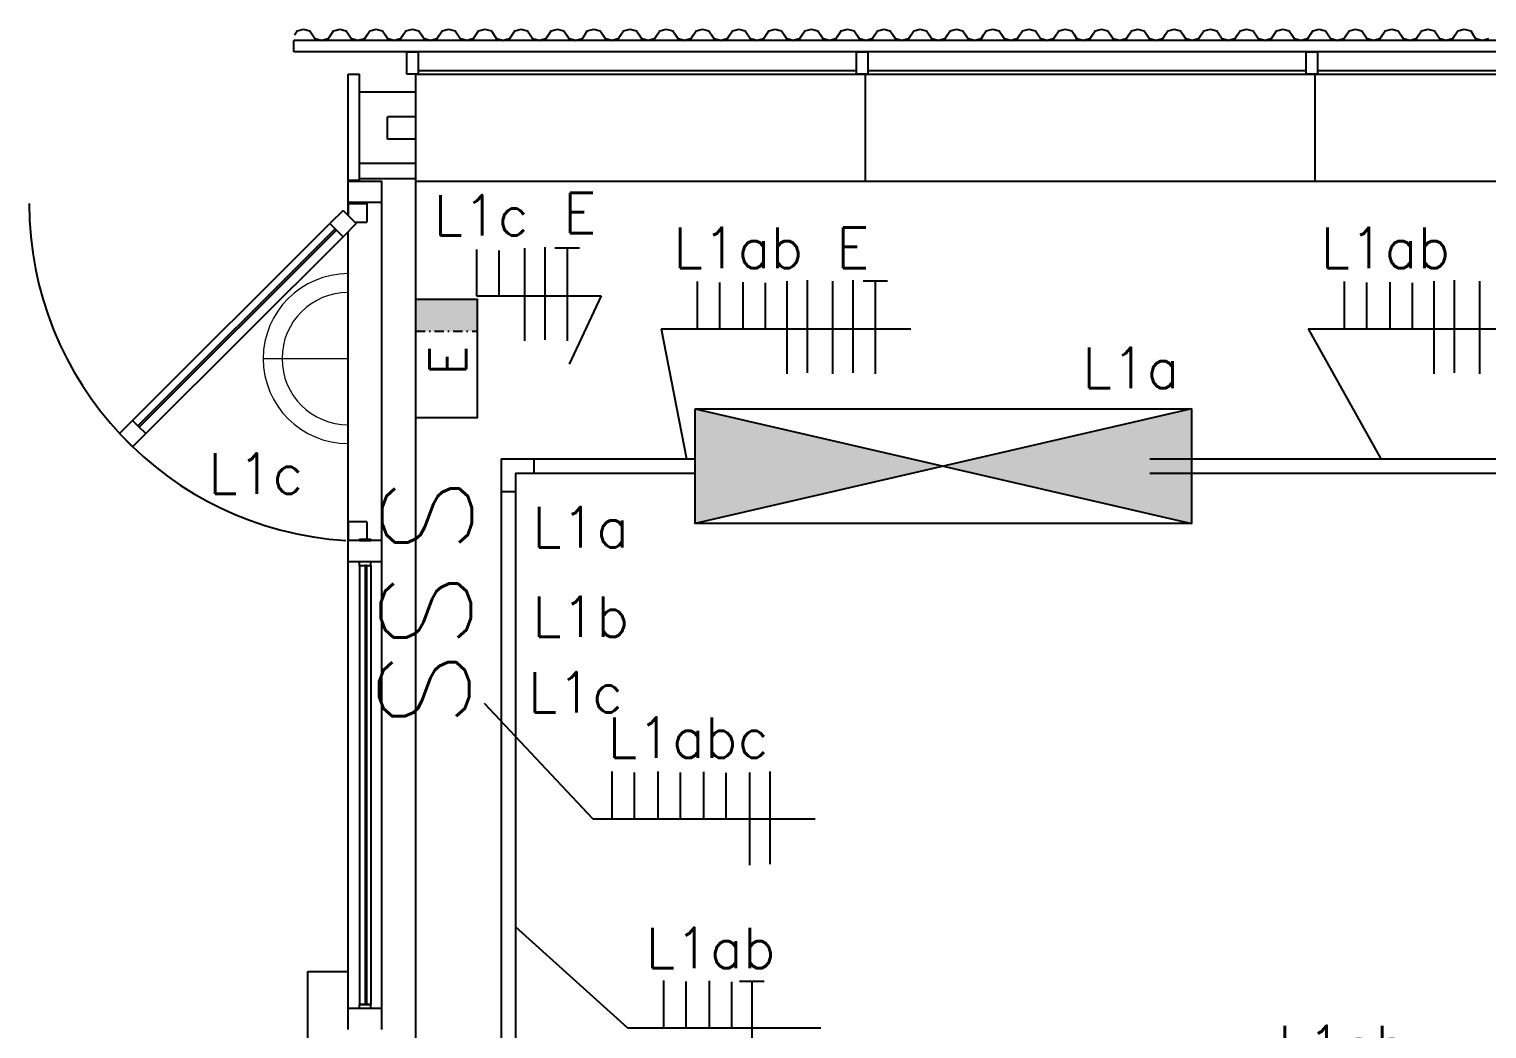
# Model space of a CAD drawing. Header units: millimetres. Extents: x 27525 to 1347740, y 16401 to 59429.
# Drawn here: x 640817 to 644708, y 23775 to 26444 of the extents above; entities that cross this region are included whole.
import ezdxf

# ---------------------------------------------------------------- set-up
doc = ezdxf.new("R2010")
doc.units = ezdxf.units.MM
doc.linetypes.add('DASHDOT', pattern=[1, 0.5, -0.25, 0, -0.25])
doc.layers.add('ArqElet', color=11, linetype='Continuous', lineweight=5)
for name, color, linetype in [('ARQUITETURA', 8, 'Continuous'), ('ELETRICA', 3, 'Continuous'), ('PERFILADO', 2, 'Continuous')]:
    doc.layers.add(name, color=color, linetype=linetype)
doc.styles.add('ROMANS', font='romans.shx')
doc.styles.get("Standard").update_dxf_attribs({"font": 'romans.shx'})

# ---------------------------------------------------------------- blocks, each defined once
blk = doc.blocks.new('te')
at = {"layer": 'ARQUITETURA', "color": 4, "lineweight": -2}
for p, q in [((645596.8, 24561.6), (645531.3, 24561.6)), ((645564.1, 24561.6), (645564.1, 24314.2))]:
    blk.add_line(p, q, dxfattribs=at)

msp = doc.modelspace()

# ---------------------------------------------------------------- hatches: boundary and pattern name
at = {"layer": 'ELETRICA'}
h = msp.add_hatch(color=256, dxfattribs=at)
h.dxf.hatch_style = 1
h.paths.add_polyline_path([(641849.056, 25722.923), (641849.056, 25637.728), (642012.816, 25637.728), (642012.816, 25722.923)])
h = msp.add_hatch(color=256, dxfattribs=at)
h.dxf.hatch_style = 1
h.paths.add_polyline_path([(642594.981, 25430.565), (642594.981, 25124.565), (643256.981, 25277.565)])
h.paths.add_polyline_path([(643918.981, 25124.565), (643918.981, 25430.565), (643256.981, 25277.565)])

# ---------------------------------------------------------------- linework, layer by layer
at = {"color": 0}
for p, q in [((641525.549, 26429.202), (641532.637, 26439.875)), ((641525.549, 26429.202), (641532.637, 26439.875)), ((641525.549, 26429.202), (641532.637, 26439.875)), ((641532.637, 26439.875), (641549.749, 26444.295)), ((641532.637, 26439.875), (641549.749, 26444.295)), ((641532.637, 26439.875), (641549.749, 26444.295)), ((641549.749, 26444.295), (641566.861, 26439.875)), ((641549.749, 26444.295), (641566.861, 26439.875)), ((641549.749, 26444.295), (641566.861, 26439.875)), ((641566.861, 26439.875), (641581.037, 26418.53)), ((641566.861, 26439.875), (641581.037, 26418.53)), ((641566.861, 26439.875), (641581.037, 26418.53)), ((641581.037, 26418.53), (641598.149, 26414.109)), ((641598.149, 26414.109), (641581.037, 26418.53)), ((641581.037, 26418.53), (641598.149, 26414.109)), ((641598.149, 26414.109), (641615.261, 26418.53)), ((641615.261, 26418.53), (641598.149, 26414.109)), ((641598.149, 26414.109), (641615.261, 26418.53)), ((641629.437, 26439.875), (641615.261, 26418.53)), ((641615.261, 26418.53), (641629.437, 26439.875)), ((641615.261, 26418.53), (641629.437, 26439.875)), ((641629.437, 26439.875), (641646.549, 26444.295)), ((641629.437, 26439.875), (641646.549, 26444.295)), ((641629.437, 26439.875), (641646.549, 26444.295)), ((641646.549, 26444.295), (641663.661, 26439.875)), ((641646.549, 26444.295), (641663.661, 26439.875)), ((641646.549, 26444.295), (641663.661, 26439.875)), ((641663.661, 26439.875), (641677.837, 26418.53)), ((641663.661, 26439.875), (641677.837, 26418.53)), ((641663.661, 26439.875), (641677.837, 26418.53)), ((641677.837, 26418.53), (641694.949, 26414.109)), ((641694.949, 26414.109), (641677.837, 26418.53)), ((641677.837, 26418.53), (641694.949, 26414.109)), ((641694.949, 26414.109), (641712.061, 26418.53)), ((641712.061, 26418.53), (641694.949, 26414.109)), ((641694.949, 26414.109), (641712.061, 26418.53)), ((641712.061, 26418.53), (641719.149, 26429.202)), ((641719.149, 26429.202), (641712.061, 26418.53)), ((641712.061, 26418.53), (641719.149, 26429.202)), ((641719.149, 26429.202), (641726.237, 26439.875)), ((641719.149, 26429.202), (641726.237, 26439.875)), ((641719.149, 26429.202), (641726.237, 26439.875)), ((641726.237, 26439.875), (641743.349, 26444.295)), ((641726.237, 26439.875), (641743.349, 26444.295)), ((641726.237, 26439.875), (641743.349, 26444.295)), ((641743.349, 26444.295), (641760.461, 26439.875)), ((641743.349, 26444.295), (641760.461, 26439.875)), ((641743.349, 26444.295), (641760.461, 26439.875)), ((641760.461, 26439.875), (641767.548, 26429.202)), ((641760.461, 26439.875), (641767.548, 26429.202)), ((641760.461, 26439.875), (641767.548, 26429.202)), ((641774.637, 26418.53), (641767.548, 26429.202)), ((641767.548, 26429.202), (641774.637, 26418.53)), ((641767.548, 26429.202), (641774.637, 26418.53)), ((641774.637, 26418.53), (641791.748, 26414.109)), ((641791.748, 26414.109), (641774.637, 26418.53)), ((641774.637, 26418.53), (641791.748, 26414.109)), ((641791.748, 26414.109), (641808.86, 26418.53)), ((641808.86, 26418.53), (641791.748, 26414.109)), ((641791.748, 26414.109), (641808.86, 26418.53)), ((641808.86, 26418.53), (641815.949, 26429.202)), ((641815.949, 26429.202), (641808.86, 26418.53)), ((641808.86, 26418.53), (641815.949, 26429.202)), ((641815.949, 26429.202), (641823.037, 26439.875)), ((641815.949, 26429.202), (641823.037, 26439.875)), ((641815.949, 26429.202), (641823.037, 26439.875)), ((641823.037, 26439.875), (641840.149, 26444.295)), ((641823.037, 26439.875), (641840.149, 26444.295)), ((641823.037, 26439.875), (641840.149, 26444.295)), ((641840.149, 26444.295), (641857.26, 26439.875)), ((641840.149, 26444.295), (641857.26, 26439.875)), ((641840.149, 26444.295), (641857.26, 26439.875)), ((641857.26, 26439.875), (641864.349, 26429.202)), ((641857.26, 26439.875), (641864.349, 26429.202)), ((641857.26, 26439.875), (641864.349, 26429.202)), ((641871.436, 26418.53), (641864.349, 26429.202)), ((641864.349, 26429.202), (641871.436, 26418.53)), ((641864.349, 26429.202), (641871.436, 26418.53)), ((641871.436, 26418.53), (641888.548, 26414.109)), ((641888.548, 26414.109), (641871.436, 26418.53)), ((641871.436, 26418.53), (641888.548, 26414.109)), ((641888.548, 26414.109), (641905.66, 26418.53)), ((641905.66, 26418.53), (641888.548, 26414.109)), ((641888.548, 26414.109), (641905.66, 26418.53)), ((641905.66, 26418.53), (641912.748, 26429.202)), ((641912.748, 26429.202), (641905.66, 26418.53)), ((641905.66, 26418.53), (641912.748, 26429.202)), ((641912.748, 26429.202), (641919.836, 26439.875)), ((641912.748, 26429.202), (641919.836, 26439.875)), ((641912.748, 26429.202), (641919.836, 26439.875)), ((641919.836, 26439.875), (641936.948, 26444.295)), ((641919.836, 26439.875), (641936.948, 26444.295)), ((641919.836, 26439.875), (641936.948, 26444.295)), ((641936.948, 26444.295), (641954.06, 26439.875)), ((641936.948, 26444.295), (641954.06, 26439.875)), ((641936.948, 26444.295), (641954.06, 26439.875)), ((641954.06, 26439.875), (641968.236, 26418.53)), ((641954.06, 26439.875), (641968.236, 26418.53)), ((641954.06, 26439.875), (641968.236, 26418.53)), ((641968.236, 26418.53), (641985.348, 26414.109)), ((641985.348, 26414.109), (641968.236, 26418.53)), ((641968.236, 26418.53), (641985.348, 26414.109)), ((641985.348, 26414.109), (642002.46, 26418.53)), ((642002.46, 26418.53), (641985.348, 26414.109)), ((641985.348, 26414.109), (642002.46, 26418.53)), ((642016.636, 26439.875), (642002.46, 26418.53)), ((642002.46, 26418.53), (642016.636, 26439.875)), ((642002.46, 26418.53), (642016.636, 26439.875)), ((642016.636, 26439.875), (642033.748, 26444.295)), ((642016.636, 26439.875), (642033.748, 26444.295)), ((642016.636, 26439.875), (642033.748, 26444.295)), ((642033.748, 26444.295), (642050.86, 26439.875)), ((642033.748, 26444.295), (642050.86, 26439.875)), ((642033.748, 26444.295), (642050.86, 26439.875)), ((642050.86, 26439.875), (642065.036, 26418.53)), ((642050.86, 26439.875), (642065.036, 26418.53)), ((642050.86, 26439.875), (642065.036, 26418.53)), ((642065.036, 26418.53), (642082.148, 26414.109)), ((642082.148, 26414.109), (642065.036, 26418.53)), ((642065.036, 26418.53), (642082.148, 26414.109)), ((642082.148, 26414.109), (642099.26, 26418.53)), ((642099.26, 26418.53), (642082.148, 26414.109)), ((642082.148, 26414.109), (642099.26, 26418.53)), ((642113.436, 26439.875), (642099.26, 26418.53)), ((642099.26, 26418.53), (642113.436, 26439.875)), ((642099.26, 26418.53), (642113.436, 26439.875)), ((642113.436, 26439.875), (642130.548, 26444.295)), ((642113.436, 26439.875), (642130.548, 26444.295)), ((642113.436, 26439.875), (642130.548, 26444.295)), ((642130.548, 26444.295), (642147.66, 26439.875)), ((642130.548, 26444.295), (642147.66, 26439.875)), ((642130.548, 26444.295), (642147.66, 26439.875)), ((642147.66, 26439.875), (642161.836, 26418.53)), ((642147.66, 26439.875), (642161.836, 26418.53)), ((642147.66, 26439.875), (642161.836, 26418.53)), ((642161.836, 26418.53), (642178.948, 26414.109)), ((642178.948, 26414.109), (642161.836, 26418.53)), ((642161.836, 26418.53), (642178.948, 26414.109)), ((642178.948, 26414.109), (642196.06, 26418.53)), ((642196.06, 26418.53), (642178.948, 26414.109)), ((642178.948, 26414.109), (642196.06, 26418.53)), ((642210.236, 26439.875), (642196.06, 26418.53)), ((642196.06, 26418.53), (642210.236, 26439.875)), ((642196.06, 26418.53), (642210.236, 26439.875)), ((642210.236, 26439.875), (642227.348, 26444.295)), ((642210.236, 26439.875), (642227.348, 26444.295)), ((642210.236, 26439.875), (642227.348, 26444.295)), ((642227.348, 26444.295), (642244.46, 26439.875)), ((642227.348, 26444.295), (642244.46, 26439.875)), ((642227.348, 26444.295), (642244.46, 26439.875)), ((642244.46, 26439.875), (642251.548, 26429.202)), ((642244.46, 26439.875), (642251.548, 26429.202)), ((642244.46, 26439.875), (642251.548, 26429.202)), ((642258.636, 26418.53), (642251.548, 26429.202)), ((642251.548, 26429.202), (642258.636, 26418.53)), ((642251.548, 26429.202), (642258.636, 26418.53)), ((642258.636, 26418.53), (642275.748, 26414.109)), ((642275.748, 26414.109), (642258.636, 26418.53)), ((642258.636, 26418.53), (642275.748, 26414.109)), ((642275.748, 26414.109), (642292.86, 26418.53)), ((642292.86, 26418.53), (642275.748, 26414.109)), ((642275.748, 26414.109), (642292.86, 26418.53)), ((642292.86, 26418.53), (642299.948, 26429.202)), ((642299.948, 26429.202), (642292.86, 26418.53)), ((642292.86, 26418.53), (642299.948, 26429.202)), ((642299.948, 26429.202), (642307.036, 26439.875)), ((642299.948, 26429.202), (642307.036, 26439.875)), ((642299.948, 26429.202), (642307.036, 26439.875)), ((642307.036, 26439.875), (642324.148, 26444.295)), ((642307.036, 26439.875), (642324.148, 26444.295)), ((642307.036, 26439.875), (642324.148, 26444.295)), ((642324.148, 26444.295), (642341.26, 26439.875)), ((642324.148, 26444.295), (642341.26, 26439.875)), ((642324.148, 26444.295), (642341.26, 26439.875)), ((642341.26, 26439.875), (642348.348, 26429.202)), ((642341.26, 26439.875), (642348.348, 26429.202)), ((642341.26, 26439.875), (642348.348, 26429.202)), ((642355.435, 26418.53), (642348.348, 26429.202)), ((642348.348, 26429.202), (642355.435, 26418.53)), ((642348.348, 26429.202), (642355.435, 26418.53)), ((642355.435, 26418.53), (642372.548, 26414.109)), ((642372.548, 26414.109), (642355.435, 26418.53)), ((642355.435, 26418.53), (642372.548, 26414.109)), ((642372.548, 26414.109), (642389.66, 26418.53)), ((642389.66, 26418.53), (642372.548, 26414.109)), ((642372.548, 26414.109), (642389.66, 26418.53)), ((642389.66, 26418.53), (642396.748, 26429.202)), ((642396.748, 26429.202), (642389.66, 26418.53)), ((642389.66, 26418.53), (642396.748, 26429.202)), ((642396.748, 26429.202), (642403.835, 26439.875)), ((642396.748, 26429.202), (642403.835, 26439.875)), ((642396.748, 26429.202), (642403.835, 26439.875)), ((642403.835, 26439.875), (642420.948, 26444.295)), ((642403.835, 26439.875), (642420.948, 26444.295)), ((642403.835, 26439.875), (642420.948, 26444.295)), ((642420.948, 26444.295), (642438.06, 26439.875)), ((642420.948, 26444.295), (642438.06, 26439.875)), ((642420.948, 26444.295), (642438.06, 26439.875)), ((642438.06, 26439.875), (642445.148, 26429.202)), ((642438.06, 26439.875), (642445.148, 26429.202)), ((642438.06, 26439.875), (642445.148, 26429.202)), ((642452.235, 26418.53), (642445.148, 26429.202)), ((642445.148, 26429.202), (642452.235, 26418.53)), ((642445.148, 26429.202), (642452.235, 26418.53)), ((642452.235, 26418.53), (642469.348, 26414.109)), ((642469.348, 26414.109), (642452.235, 26418.53)), ((642452.235, 26418.53), (642469.348, 26414.109)), ((642469.348, 26414.109), (642486.46, 26418.53)), ((642486.46, 26418.53), (642469.348, 26414.109)), ((642469.348, 26414.109), (642486.46, 26418.53)), ((642486.46, 26418.53), (642493.548, 26429.202)), ((642493.548, 26429.202), (642486.46, 26418.53)), ((642486.46, 26418.53), (642493.548, 26429.202)), ((642493.548, 26429.202), (642500.635, 26439.875)), ((642493.548, 26429.202), (642500.635, 26439.875)), ((642493.548, 26429.202), (642500.635, 26439.875)), ((642500.635, 26439.875), (642517.747, 26444.295)), ((642500.635, 26439.875), (642517.747, 26444.295)), ((642500.635, 26439.875), (642517.747, 26444.295)), ((642517.747, 26444.295), (642534.86, 26439.875)), ((642517.747, 26444.295), (642534.86, 26439.875)), ((642517.747, 26444.295), (642534.86, 26439.875)), ((642534.86, 26439.875), (642541.947, 26429.202)), ((642534.86, 26439.875), (642541.947, 26429.202)), ((642534.86, 26439.875), (642541.947, 26429.202)), ((642549.035, 26418.53), (642541.947, 26429.202)), ((642541.947, 26429.202), (642549.035, 26418.53)), ((642541.947, 26429.202), (642549.035, 26418.53)), ((642549.035, 26418.53), (642566.147, 26414.109)), ((642566.147, 26414.109), (642549.035, 26418.53)), ((642549.035, 26418.53), (642566.147, 26414.109)), ((642566.147, 26414.109), (642583.259, 26418.53)), ((642583.259, 26418.53), (642566.147, 26414.109)), ((642566.147, 26414.109), (642583.259, 26418.53)), ((642583.259, 26418.53), (642590.347, 26429.202)), ((642590.347, 26429.202), (642583.259, 26418.53)), ((642583.259, 26418.53), (642590.347, 26429.202)), ((642590.347, 26429.202), (642597.435, 26439.875)), ((642590.347, 26429.202), (642597.435, 26439.875)), ((642590.347, 26429.202), (642597.435, 26439.875)), ((642597.435, 26439.875), (642614.547, 26444.295)), ((642597.435, 26439.875), (642614.547, 26444.295)), ((642597.435, 26439.875), (642614.547, 26444.295)), ((642614.547, 26444.295), (642631.659, 26439.875)), ((642614.547, 26444.295), (642631.659, 26439.875)), ((642614.547, 26444.295), (642631.659, 26439.875)), ((642631.659, 26439.875), (642638.747, 26429.202)), ((642631.659, 26439.875), (642638.747, 26429.202)), ((642631.659, 26439.875), (642638.747, 26429.202)), ((642645.835, 26418.53), (642638.747, 26429.202)), ((642638.747, 26429.202), (642645.835, 26418.53)), ((642638.747, 26429.202), (642645.835, 26418.53)), ((642645.835, 26418.53), (642662.947, 26414.109)), ((642662.947, 26414.109), (642645.835, 26418.53)), ((642645.835, 26418.53), (642662.947, 26414.109)), ((642662.947, 26414.109), (642680.059, 26418.53)), ((642680.059, 26418.53), (642662.947, 26414.109)), ((642662.947, 26414.109), (642680.059, 26418.53)), ((642680.059, 26418.53), (642687.147, 26429.202)), ((642687.147, 26429.202), (642680.059, 26418.53)), ((642680.059, 26418.53), (642687.147, 26429.202)), ((642687.147, 26429.202), (642694.235, 26439.875)), ((642687.147, 26429.202), (642694.235, 26439.875)), ((642687.147, 26429.202), (642694.235, 26439.875)), ((642694.235, 26439.875), (642711.347, 26444.295)), ((642694.235, 26439.875), (642711.347, 26444.295)), ((642694.235, 26439.875), (642711.347, 26444.295)), ((642711.347, 26444.295), (642728.459, 26439.875)), ((642711.347, 26444.295), (642728.459, 26439.875)), ((642711.347, 26444.295), (642728.459, 26439.875)), ((642728.459, 26439.875), (642742.635, 26418.53)), ((642728.459, 26439.875), (642742.635, 26418.53)), ((642728.459, 26439.875), (642742.635, 26418.53)), ((642742.635, 26418.53), (642759.747, 26414.109)), ((642759.747, 26414.109), (642742.635, 26418.53)), ((642742.635, 26418.53), (642759.747, 26414.109)), ((642759.747, 26414.109), (642776.859, 26418.53)), ((642776.859, 26418.53), (642759.747, 26414.109)), ((642759.747, 26414.109), (642776.859, 26418.53)), ((642791.035, 26439.875), (642776.859, 26418.53)), ((642776.859, 26418.53), (642791.035, 26439.875)), ((642776.859, 26418.53), (642791.035, 26439.875)), ((642791.035, 26439.875), (642808.147, 26444.295)), ((642791.035, 26439.875), (642808.147, 26444.295)), ((642791.035, 26439.875), (642808.147, 26444.295)), ((642808.147, 26444.295), (642825.259, 26439.875)), ((642808.147, 26444.295), (642825.259, 26439.875)), ((642808.147, 26444.295), (642825.259, 26439.875)), ((642825.259, 26439.875), (642832.347, 26429.202)), ((642825.259, 26439.875), (642832.347, 26429.202)), ((642825.259, 26439.875), (642832.347, 26429.202)), ((642839.435, 26418.53), (642832.347, 26429.202)), ((642832.347, 26429.202), (642839.435, 26418.53)), ((642832.347, 26429.202), (642839.435, 26418.53)), ((642839.435, 26418.53), (642856.547, 26414.109)), ((642856.547, 26414.109), (642839.435, 26418.53)), ((642839.435, 26418.53), (642856.547, 26414.109)), ((642856.547, 26414.109), (642873.659, 26418.53)), ((642873.659, 26418.53), (642856.547, 26414.109)), ((642856.547, 26414.109), (642873.659, 26418.53)), ((642873.659, 26418.53), (642880.747, 26429.202)), ((642880.747, 26429.202), (642873.659, 26418.53)), ((642873.659, 26418.53), (642880.747, 26429.202)), ((642880.747, 26429.202), (642887.835, 26439.875)), ((642880.747, 26429.202), (642887.835, 26439.875)), ((642880.747, 26429.202), (642887.835, 26439.875)), ((642887.835, 26439.875), (642904.947, 26444.295)), ((642887.835, 26439.875), (642904.947, 26444.295)), ((642887.835, 26439.875), (642904.947, 26444.295)), ((642904.947, 26444.295), (642922.059, 26439.875)), ((642904.947, 26444.295), (642922.059, 26439.875)), ((642904.947, 26444.295), (642922.059, 26439.875)), ((642922.059, 26439.875), (642929.147, 26429.202)), ((642922.059, 26439.875), (642929.147, 26429.202)), ((642922.059, 26439.875), (642929.147, 26429.202)), ((642936.235, 26418.53), (642929.147, 26429.202)), ((642929.147, 26429.202), (642936.235, 26418.53)), ((642929.147, 26429.202), (642936.235, 26418.53)), ((642936.235, 26418.53), (642953.347, 26414.109)), ((642953.347, 26414.109), (642936.235, 26418.53)), ((642936.235, 26418.53), (642953.347, 26414.109)), ((642953.347, 26414.109), (642970.459, 26418.53)), ((642970.459, 26418.53), (642953.347, 26414.109)), ((642953.347, 26414.109), (642970.459, 26418.53)), ((642984.635, 26439.875), (642970.459, 26418.53)), ((642970.459, 26418.53), (642984.635, 26439.875)), ((642970.459, 26418.53), (642984.635, 26439.875)), ((642984.635, 26439.875), (643001.747, 26444.295)), ((642984.635, 26439.875), (643001.747, 26444.295)), ((642984.635, 26439.875), (643001.747, 26444.295)), ((643001.747, 26444.295), (643018.859, 26439.875)), ((643001.747, 26444.295), (643018.859, 26439.875)), ((643001.747, 26444.295), (643018.859, 26439.875)), ((643018.859, 26439.875), (643025.947, 26429.202)), ((643018.859, 26439.875), (643025.947, 26429.202)), ((643018.859, 26439.875), (643025.947, 26429.202)), ((643033.034, 26418.53), (643025.947, 26429.202)), ((643025.947, 26429.202), (643033.034, 26418.53)), ((643025.947, 26429.202), (643033.034, 26418.53)), ((643033.034, 26418.53), (643050.147, 26414.109)), ((643050.147, 26414.109), (643033.034, 26418.53)), ((643033.034, 26418.53), (643050.147, 26414.109)), ((643050.147, 26414.109), (643067.258, 26418.53)), ((643067.258, 26418.53), (643050.147, 26414.109)), ((643050.147, 26414.109), (643067.258, 26418.53)), ((643067.258, 26418.53), (643074.346, 26429.202)), ((643074.346, 26429.202), (643067.258, 26418.53)), ((643067.258, 26418.53), (643074.346, 26429.202)), ((643074.346, 26429.202), (643081.434, 26439.875)), ((643074.346, 26429.202), (643081.434, 26439.875)), ((643074.346, 26429.202), (643081.434, 26439.875)), ((643081.434, 26439.875), (643098.546, 26444.295)), ((643081.434, 26439.875), (643098.546, 26444.295)), ((643081.434, 26439.875), (643098.546, 26444.295)), ((643098.546, 26444.295), (643115.658, 26439.875)), ((643098.546, 26444.295), (643115.658, 26439.875)), ((643098.546, 26444.295), (643115.658, 26439.875)), ((643115.658, 26439.875), (643122.746, 26429.202)), ((643115.658, 26439.875), (643122.746, 26429.202)), ((643115.658, 26439.875), (643122.746, 26429.202)), ((643129.835, 26418.53), (643122.746, 26429.202)), ((643122.746, 26429.202), (643129.835, 26418.53)), ((643122.746, 26429.202), (643129.835, 26418.53)), ((643129.835, 26418.53), (643146.946, 26414.109)), ((643146.946, 26414.109), (643129.835, 26418.53)), ((643129.835, 26418.53), (643146.946, 26414.109)), ((643146.946, 26414.109), (643164.058, 26418.53)), ((643164.058, 26418.53), (643146.946, 26414.109)), ((643146.946, 26414.109), (643164.058, 26418.53)), ((643164.058, 26418.53), (643171.146, 26429.202)), ((643171.146, 26429.202), (643164.058, 26418.53)), ((643164.058, 26418.53), (643171.146, 26429.202)), ((643171.146, 26429.202), (643178.235, 26439.875)), ((643171.146, 26429.202), (643178.235, 26439.875)), ((643171.146, 26429.202), (643178.235, 26439.875)), ((643178.235, 26439.875), (643195.346, 26444.295)), ((643178.235, 26439.875), (643195.346, 26444.295)), ((643178.235, 26439.875), (643195.346, 26444.295)), ((643195.346, 26444.295), (643212.458, 26439.875)), ((643195.346, 26444.295), (643212.458, 26439.875)), ((643195.346, 26444.295), (643212.458, 26439.875)), ((643212.458, 26439.875), (643219.546, 26429.202)), ((643212.458, 26439.875), (643219.546, 26429.202)), ((643212.458, 26439.875), (643219.546, 26429.202)), ((643226.634, 26418.53), (643219.546, 26429.202)), ((643219.546, 26429.202), (643226.634, 26418.53)), ((643219.546, 26429.202), (643226.634, 26418.53)), ((643226.634, 26418.53), (643243.746, 26414.109)), ((643243.746, 26414.109), (643226.634, 26418.53)), ((643226.634, 26418.53), (643243.746, 26414.109)), ((643243.746, 26414.109), (643260.858, 26418.53)), ((643260.858, 26418.53), (643243.746, 26414.109)), ((643243.746, 26414.109), (643260.858, 26418.53)), ((643260.858, 26418.53), (643267.946, 26429.202)), ((643267.946, 26429.202), (643260.858, 26418.53)), ((643260.858, 26418.53), (643267.946, 26429.202)), ((643267.946, 26429.202), (643275.034, 26439.875)), ((643267.946, 26429.202), (643275.034, 26439.875)), ((643267.946, 26429.202), (643275.034, 26439.875)), ((643275.034, 26439.875), (643292.146, 26444.295)), ((643275.034, 26439.875), (643292.146, 26444.295)), ((643275.034, 26439.875), (643292.146, 26444.295)), ((643292.146, 26444.295), (643309.258, 26439.875)), ((643292.146, 26444.295), (643309.258, 26439.875)), ((643292.146, 26444.295), (643309.258, 26439.875)), ((643309.258, 26439.875), (643316.346, 26429.202)), ((643309.258, 26439.875), (643316.346, 26429.202)), ((643309.258, 26439.875), (643316.346, 26429.202)), ((643323.434, 26418.53), (643316.346, 26429.202)), ((643316.346, 26429.202), (643323.434, 26418.53)), ((643316.346, 26429.202), (643323.434, 26418.53)), ((643323.434, 26418.53), (643340.546, 26414.109)), ((643340.546, 26414.109), (643323.434, 26418.53)), ((643323.434, 26418.53), (643340.546, 26414.109)), ((643340.546, 26414.109), (643357.658, 26418.53)), ((643357.658, 26418.53), (643340.546, 26414.109)), ((643340.546, 26414.109), (643357.658, 26418.53)), ((643357.658, 26418.53), (643364.746, 26429.202)), ((643364.746, 26429.202), (643357.658, 26418.53)), ((643357.658, 26418.53), (643364.746, 26429.202)), ((643364.746, 26429.202), (643371.834, 26439.875)), ((643364.746, 26429.202), (643371.834, 26439.875)), ((643364.746, 26429.202), (643371.834, 26439.875)), ((643371.834, 26439.875), (643388.946, 26444.295)), ((643371.834, 26439.875), (643388.946, 26444.295)), ((643371.834, 26439.875), (643388.946, 26444.295)), ((643388.946, 26444.295), (643406.058, 26439.875)), ((643388.946, 26444.295), (643406.058, 26439.875)), ((643388.946, 26444.295), (643406.058, 26439.875)), ((643406.058, 26439.875), (643413.146, 26429.202)), ((643406.058, 26439.875), (643413.146, 26429.202)), ((643406.058, 26439.875), (643413.146, 26429.202)), ((643420.234, 26418.53), (643413.146, 26429.202)), ((643413.146, 26429.202), (643420.234, 26418.53)), ((643413.146, 26429.202), (643420.234, 26418.53)), ((643420.234, 26418.53), (643437.346, 26414.109)), ((643437.346, 26414.109), (643420.234, 26418.53)), ((643420.234, 26418.53), (643437.346, 26414.109)), ((643437.346, 26414.109), (643454.458, 26418.53)), ((643454.458, 26418.53), (643437.346, 26414.109)), ((643437.346, 26414.109), (643454.458, 26418.53)), ((643454.458, 26418.53), (643461.546, 26429.202)), ((643461.546, 26429.202), (643454.458, 26418.53)), ((643454.458, 26418.53), (643461.546, 26429.202)), ((643461.546, 26429.202), (643468.634, 26439.875)), ((643461.546, 26429.202), (643468.634, 26439.875)), ((643461.546, 26429.202), (643468.634, 26439.875)), ((643468.634, 26439.875), (643485.746, 26444.295)), ((643468.634, 26439.875), (643485.746, 26444.295)), ((643468.634, 26439.875), (643485.746, 26444.295)), ((643485.746, 26444.295), (643502.858, 26439.875)), ((643485.746, 26444.295), (643502.858, 26439.875)), ((643485.746, 26444.295), (643502.858, 26439.875)), ((643502.858, 26439.875), (643517.034, 26418.53)), ((643502.858, 26439.875), (643517.034, 26418.53)), ((643502.858, 26439.875), (643517.034, 26418.53)), ((643517.034, 26418.53), (643534.146, 26414.109)), ((643534.146, 26414.109), (643517.034, 26418.53)), ((643517.034, 26418.53), (643534.146, 26414.109)), ((643534.146, 26414.109), (643551.258, 26418.53)), ((643551.258, 26418.53), (643534.146, 26414.109)), ((643534.146, 26414.109), (643551.258, 26418.53)), ((643551.258, 26418.53), (643558.346, 26429.202)), ((643558.346, 26429.202), (643551.258, 26418.53)), ((643551.258, 26418.53), (643558.346, 26429.202)), ((643558.346, 26429.202), (643565.434, 26439.875)), ((643558.346, 26429.202), (643565.434, 26439.875)), ((643558.346, 26429.202), (643565.434, 26439.875)), ((643565.434, 26439.875), (643582.546, 26444.295)), ((643565.434, 26439.875), (643582.546, 26444.295)), ((643565.434, 26439.875), (643582.546, 26444.295)), ((643582.546, 26444.295), (643599.658, 26439.875)), ((643582.546, 26444.295), (643599.658, 26439.875)), ((643582.546, 26444.295), (643599.658, 26439.875)), ((643599.658, 26439.875), (643606.746, 26429.202)), ((643599.658, 26439.875), (643606.746, 26429.202)), ((643599.658, 26439.875), (643606.746, 26429.202)), ((643613.834, 26418.53), (643606.746, 26429.202)), ((643606.746, 26429.202), (643613.834, 26418.53)), ((643606.746, 26429.202), (643613.834, 26418.53)), ((643613.834, 26418.53), (643630.945, 26414.109)), ((643630.945, 26414.109), (643613.834, 26418.53)), ((643613.834, 26418.53), (643630.945, 26414.109)), ((643630.945, 26414.109), (643648.058, 26418.53)), ((643648.058, 26418.53), (643630.945, 26414.109)), ((643630.945, 26414.109), (643648.058, 26418.53)), ((643648.058, 26418.53), (643655.145, 26429.202)), ((643655.145, 26429.202), (643648.058, 26418.53)), ((643648.058, 26418.53), (643655.145, 26429.202)), ((643655.145, 26429.202), (643662.234, 26439.875)), ((643655.145, 26429.202), (643662.234, 26439.875)), ((643655.145, 26429.202), (643662.234, 26439.875)), ((643662.234, 26439.875), (643679.345, 26444.295)), ((643662.234, 26439.875), (643679.345, 26444.295)), ((643662.234, 26439.875), (643679.345, 26444.295)), ((643679.345, 26444.295), (643696.457, 26439.875)), ((643679.345, 26444.295), (643696.457, 26439.875)), ((643679.345, 26444.295), (643696.457, 26439.875)), ((643696.457, 26439.875), (643703.545, 26429.202)), ((643696.457, 26439.875), (643703.545, 26429.202)), ((643696.457, 26439.875), (643703.545, 26429.202)), ((643710.634, 26418.53), (643703.545, 26429.202)), ((643703.545, 26429.202), (643710.634, 26418.53)), ((643703.545, 26429.202), (643710.634, 26418.53)), ((643710.634, 26418.53), (643727.745, 26414.109)), ((643727.745, 26414.109), (643710.634, 26418.53)), ((643710.634, 26418.53), (643727.745, 26414.109)), ((643727.745, 26414.109), (643744.857, 26418.53)), ((643744.857, 26418.53), (643727.745, 26414.109)), ((643727.745, 26414.109), (643744.857, 26418.53)), ((643744.857, 26418.53), (643751.945, 26429.202)), ((643751.945, 26429.202), (643744.857, 26418.53)), ((643744.857, 26418.53), (643751.945, 26429.202)), ((643751.945, 26429.202), (643759.033, 26439.875)), ((643751.945, 26429.202), (643759.033, 26439.875)), ((643751.945, 26429.202), (643759.033, 26439.875)), ((643759.033, 26439.875), (643776.145, 26444.295)), ((643759.033, 26439.875), (643776.145, 26444.295)), ((643759.033, 26439.875), (643776.145, 26444.295)), ((643776.145, 26444.295), (643793.257, 26439.875)), ((643776.145, 26444.295), (643793.257, 26439.875)), ((643776.145, 26444.295), (643793.257, 26439.875)), ((643793.257, 26439.875), (643800.345, 26429.202)), ((643793.257, 26439.875), (643800.345, 26429.202)), ((643793.257, 26439.875), (643800.345, 26429.202)), ((643807.433, 26418.53), (643800.345, 26429.202)), ((643800.345, 26429.202), (643807.433, 26418.53)), ((643800.345, 26429.202), (643807.433, 26418.53)), ((643807.433, 26418.53), (643824.545, 26414.109)), ((643824.545, 26414.109), (643807.433, 26418.53)), ((643807.433, 26418.53), (643824.545, 26414.109)), ((643824.545, 26414.109), (643841.657, 26418.53)), ((643841.657, 26418.53), (643824.545, 26414.109)), ((643824.545, 26414.109), (643841.657, 26418.53)), ((643841.657, 26418.53), (643848.745, 26429.202)), ((643848.745, 26429.202), (643841.657, 26418.53)), ((643841.657, 26418.53), (643848.745, 26429.202)), ((643848.745, 26429.202), (643855.833, 26439.875)), ((643848.745, 26429.202), (643855.833, 26439.875)), ((643848.745, 26429.202), (643855.833, 26439.875)), ((643855.833, 26439.875), (643872.945, 26444.295)), ((643855.833, 26439.875), (643872.945, 26444.295)), ((643855.833, 26439.875), (643872.945, 26444.295)), ((643872.945, 26444.295), (643890.057, 26439.875)), ((643872.945, 26444.295), (643890.057, 26439.875)), ((643872.945, 26444.295), (643890.057, 26439.875)), ((643890.057, 26439.875), (643897.145, 26429.202)), ((643890.057, 26439.875), (643897.145, 26429.202)), ((643890.057, 26439.875), (643897.145, 26429.202)), ((643904.233, 26418.53), (643897.145, 26429.202)), ((643897.145, 26429.202), (643904.233, 26418.53)), ((643897.145, 26429.202), (643904.233, 26418.53)), ((643904.233, 26418.53), (643921.345, 26414.109)), ((643921.345, 26414.109), (643904.233, 26418.53)), ((643904.233, 26418.53), (643921.345, 26414.109)), ((643921.345, 26414.109), (643938.457, 26418.53)), ((643938.457, 26418.53), (643921.345, 26414.109)), ((643921.345, 26414.109), (643938.457, 26418.53)), ((643938.457, 26418.53), (643945.545, 26429.202)), ((643945.545, 26429.202), (643938.457, 26418.53)), ((643938.457, 26418.53), (643945.545, 26429.202)), ((643945.545, 26429.202), (643952.633, 26439.875)), ((643945.545, 26429.202), (643952.633, 26439.875)), ((643945.545, 26429.202), (643952.633, 26439.875)), ((643952.633, 26439.875), (643969.745, 26444.295)), ((643952.633, 26439.875), (643969.745, 26444.295)), ((643952.633, 26439.875), (643969.745, 26444.295)), ((643969.745, 26444.295), (643986.857, 26439.875)), ((643969.745, 26444.295), (643986.857, 26439.875)), ((643969.745, 26444.295), (643986.857, 26439.875)), ((643986.857, 26439.875), (644001.033, 26418.53)), ((643986.857, 26439.875), (644001.033, 26418.53)), ((643986.857, 26439.875), (644001.033, 26418.53)), ((644001.033, 26418.53), (644018.145, 26414.109)), ((644018.145, 26414.109), (644001.033, 26418.53)), ((644001.033, 26418.53), (644018.145, 26414.109)), ((644018.145, 26414.109), (644035.257, 26418.53)), ((644035.257, 26418.53), (644018.145, 26414.109)), ((644018.145, 26414.109), (644035.257, 26418.53)), ((644035.257, 26418.53), (644042.345, 26429.202)), ((644042.345, 26429.202), (644035.257, 26418.53)), ((644035.257, 26418.53), (644042.345, 26429.202)), ((644042.345, 26429.202), (644049.433, 26439.875)), ((644042.345, 26429.202), (644049.433, 26439.875)), ((644042.345, 26429.202), (644049.433, 26439.875)), ((644049.433, 26439.875), (644066.545, 26444.295)), ((644049.433, 26439.875), (644066.545, 26444.295)), ((644049.433, 26439.875), (644066.545, 26444.295)), ((644066.545, 26444.295), (644083.657, 26439.875)), ((644066.545, 26444.295), (644083.657, 26439.875)), ((644066.545, 26444.295), (644083.657, 26439.875)), ((644083.657, 26439.875), (644097.833, 26418.53)), ((644083.657, 26439.875), (644097.833, 26418.53)), ((644083.657, 26439.875), (644097.833, 26418.53)), ((644097.833, 26418.53), (644114.945, 26414.109)), ((644114.945, 26414.109), (644097.833, 26418.53)), ((644097.833, 26418.53), (644114.945, 26414.109)), ((644114.945, 26414.109), (644132.056, 26418.53)), ((644132.056, 26418.53), (644114.945, 26414.109)), ((644114.945, 26414.109), (644132.056, 26418.53)), ((644146.233, 26439.875), (644132.056, 26418.53)), ((644132.056, 26418.53), (644146.233, 26439.875)), ((644132.056, 26418.53), (644146.233, 26439.875)), ((644146.233, 26439.875), (644163.345, 26444.295)), ((644146.233, 26439.875), (644163.345, 26444.295)), ((644146.233, 26439.875), (644163.345, 26444.295)), ((644163.345, 26444.295), (644180.456, 26439.875)), ((644163.345, 26444.295), (644180.456, 26439.875)), ((644163.345, 26444.295), (644180.456, 26439.875)), ((644180.456, 26439.875), (644187.545, 26429.202)), ((644180.456, 26439.875), (644187.545, 26429.202)), ((644180.456, 26439.875), (644187.545, 26429.202)), ((644194.633, 26418.53), (644187.545, 26429.202)), ((644187.545, 26429.202), (644194.633, 26418.53)), ((644187.545, 26429.202), (644194.633, 26418.53)), ((644194.633, 26418.53), (644211.745, 26414.109)), ((644211.745, 26414.109), (644194.633, 26418.53)), ((644194.633, 26418.53), (644211.745, 26414.109)), ((644211.745, 26414.109), (644228.856, 26418.53)), ((644228.856, 26418.53), (644211.745, 26414.109)), ((644211.745, 26414.109), (644228.856, 26418.53)), ((644243.033, 26439.875), (644228.856, 26418.53)), ((644228.856, 26418.53), (644243.033, 26439.875)), ((644228.856, 26418.53), (644243.033, 26439.875)), ((644243.033, 26439.875), (644260.144, 26444.295)), ((644243.033, 26439.875), (644260.144, 26444.295)), ((644243.033, 26439.875), (644260.144, 26444.295)), ((644260.144, 26444.295), (644277.256, 26439.875)), ((644260.144, 26444.295), (644277.256, 26439.875)), ((644260.144, 26444.295), (644277.256, 26439.875)), ((644277.256, 26439.875), (644291.433, 26418.53)), ((644277.256, 26439.875), (644291.433, 26418.53)), ((644277.256, 26439.875), (644291.433, 26418.53)), ((644291.433, 26418.53), (644308.544, 26414.109)), ((644308.544, 26414.109), (644291.433, 26418.53)), ((644291.433, 26418.53), (644308.544, 26414.109)), ((644308.544, 26414.109), (644325.656, 26418.53)), ((644325.656, 26418.53), (644308.544, 26414.109)), ((644308.544, 26414.109), (644325.656, 26418.53)), ((644325.656, 26418.53), (644332.744, 26429.202)), ((644332.744, 26429.202), (644325.656, 26418.53)), ((644325.656, 26418.53), (644332.744, 26429.202)), ((644332.744, 26429.202), (644339.833, 26439.875)), ((644332.744, 26429.202), (644339.833, 26439.875)), ((644332.744, 26429.202), (644339.833, 26439.875)), ((644339.833, 26439.875), (644356.944, 26444.295)), ((644339.833, 26439.875), (644356.944, 26444.295)), ((644339.833, 26439.875), (644356.944, 26444.295)), ((644356.944, 26444.295), (644374.056, 26439.875)), ((644356.944, 26444.295), (644374.056, 26439.875)), ((644356.944, 26444.295), (644374.056, 26439.875)), ((644374.056, 26439.875), (644388.233, 26418.53)), ((644374.056, 26439.875), (644388.233, 26418.53)), ((644374.056, 26439.875), (644388.233, 26418.53)), ((644388.233, 26418.53), (644405.344, 26414.109)), ((644405.344, 26414.109), (644388.233, 26418.53)), ((644388.233, 26418.53), (644405.344, 26414.109)), ((644405.344, 26414.109), (644422.456, 26418.53)), ((644422.456, 26418.53), (644405.344, 26414.109)), ((644405.344, 26414.109), (644422.456, 26418.53)), ((644422.456, 26418.53), (644429.544, 26429.202)), ((644429.544, 26429.202), (644422.456, 26418.53)), ((644422.456, 26418.53), (644429.544, 26429.202)), ((644429.544, 26429.202), (644436.632, 26439.875)), ((644429.544, 26429.202), (644436.632, 26439.875)), ((644429.544, 26429.202), (644436.632, 26439.875)), ((644436.632, 26439.875), (644453.744, 26444.295)), ((644436.632, 26439.875), (644453.744, 26444.295)), ((644436.632, 26439.875), (644453.744, 26444.295)), ((644453.744, 26444.295), (644470.856, 26439.875)), ((644453.744, 26444.295), (644470.856, 26439.875)), ((644453.744, 26444.295), (644470.856, 26439.875)), ((644470.856, 26439.875), (644477.944, 26429.202)), ((644470.856, 26439.875), (644477.944, 26429.202)), ((644470.856, 26439.875), (644477.944, 26429.202)), ((644485.032, 26418.53), (644477.944, 26429.202)), ((644477.944, 26429.202), (644485.032, 26418.53)), ((644477.944, 26429.202), (644485.032, 26418.53)), ((644485.032, 26418.53), (644502.144, 26414.109)), ((644502.144, 26414.109), (644485.032, 26418.53)), ((644485.032, 26418.53), (644502.144, 26414.109)), ((644502.144, 26414.109), (644519.256, 26418.53)), ((644519.256, 26418.53), (644502.144, 26414.109)), ((644502.144, 26414.109), (644519.256, 26418.53)), ((644519.256, 26418.53), (644526.344, 26429.202)), ((644526.344, 26429.202), (644519.256, 26418.53)), ((644519.256, 26418.53), (644526.344, 26429.202)), ((644526.344, 26429.202), (644533.432, 26439.875)), ((644526.344, 26429.202), (644533.432, 26439.875)), ((644526.344, 26429.202), (644533.432, 26439.875)), ((644533.432, 26439.875), (644550.544, 26444.295)), ((644533.432, 26439.875), (644550.544, 26444.295)), ((644533.432, 26439.875), (644550.544, 26444.295)), ((644550.544, 26444.295), (644567.656, 26439.875)), ((644550.544, 26444.295), (644567.656, 26439.875)), ((644550.544, 26444.295), (644567.656, 26439.875)), ((644567.656, 26439.875), (644581.832, 26418.53)), ((644567.656, 26439.875), (644581.832, 26418.53)), ((644567.656, 26439.875), (644581.832, 26418.53)), ((644581.832, 26418.53), (644598.944, 26414.109)), ((644598.944, 26414.109), (644581.832, 26418.53)), ((644581.832, 26418.53), (644598.944, 26414.109)), ((644598.944, 26414.109), (644616.056, 26418.53)), ((644616.056, 26418.53), (644598.944, 26414.109)), ((644598.944, 26414.109), (644616.056, 26418.53)), ((644616.056, 26418.53), (644623.144, 26429.202)), ((644623.144, 26429.202), (644616.056, 26418.53)), ((644616.056, 26418.53), (644623.144, 26429.202)), ((644623.144, 26429.202), (644630.232, 26439.875)), ((644623.144, 26429.202), (644630.232, 26439.875)), ((644623.144, 26429.202), (644630.232, 26439.875)), ((644630.232, 26439.875), (644647.344, 26444.295)), ((644630.232, 26439.875), (644647.344, 26444.295)), ((644630.232, 26439.875), (644647.344, 26444.295)), ((644647.344, 26444.295), (644664.456, 26439.875)), ((644647.344, 26444.295), (644664.456, 26439.875)), ((644647.344, 26444.295), (644664.456, 26439.875)), ((644664.456, 26439.875), (644671.544, 26429.202)), ((644664.456, 26439.875), (644671.544, 26429.202)), ((644664.456, 26439.875), (644671.544, 26429.202)), ((644678.632, 26418.53), (644671.544, 26429.202)), ((644671.544, 26429.202), (644678.632, 26418.53)), ((644671.544, 26429.202), (644678.632, 26418.53)), ((644678.632, 26418.53), (644695.744, 26414.109)), ((644695.744, 26414.109), (644678.632, 26418.53)), ((644678.632, 26418.53), (644695.744, 26414.109)), ((644695.744, 26414.109), (644712.856, 26418.53)), ((644712.856, 26418.53), (644695.744, 26414.109)), ((644695.744, 26414.109), (644712.856, 26418.53)), ((650573.957, 26414.109), (641523.957, 26414.109)), ((641523.957, 26384.109), (641523.957, 26414.109)), ((650573.957, 26384.109), (641523.957, 26384.109)), ((641825.548, 26384.051), (641855.548, 26384.051)), ((641825.548, 26324.051), (641825.548, 26384.051)), ((641825.548, 26324.051), (641825.548, 26384.051)), ((641825.548, 26384.051), (641855.548, 26384.051)), ((641855.548, 26384.051), (641855.548, 26324.051)), ((641855.548, 26384.051), (641855.548, 26324.051)), ((643025.548, 26384.051), (643055.548, 26384.051)), ((643025.548, 26324.051), (643025.548, 26384.051)), ((643025.548, 26324.051), (643025.548, 26384.051)), ((643025.548, 26384.051), (643055.548, 26384.051)), ((643055.548, 26384.051), (643055.548, 26324.051)), ((643055.548, 26384.051), (643055.548, 26324.051)), ((644225.548, 26384.051), (644255.548, 26384.051)), ((644225.548, 26324.051), (644225.548, 26384.051)), ((644225.548, 26324.051), (644225.548, 26384.051)), ((644225.548, 26384.051), (644255.548, 26384.051)), ((644255.548, 26384.051), (644255.548, 26324.051)), ((644255.548, 26384.051), (644255.548, 26324.051)), ((641668.951, 26324.047), (641698.951, 26324.047)), ((641668.951, 26040.443), (641668.951, 26324.047)), ((641668.951, 26324.047), (641698.951, 26324.047)), ((641668.951, 26040.443), (641668.951, 26324.047)), ((641698.951, 26040.443), (641698.951, 26324.047)), ((641698.951, 26040.443), (641698.951, 26324.047)), ((641855.548, 26324.051), (641825.548, 26324.051)), ((641855.548, 26324.051), (641825.548, 26324.051)), ((641849.056, 26324.05), (643049.055, 26324.05)), ((641849.056, 26038.052), (641849.056, 26324.05)), ((641849.056, 26324.05), (643049.055, 26324.05)), ((641849.056, 26038.052), (641849.056, 26324.05)), ((643025.548, 26332.546), (641855.548, 26332.546)), ((643025.548, 26332.546), (641855.548, 26332.546)), ((643055.548, 26324.051), (643025.548, 26324.051)), ((643055.548, 26324.051), (643025.548, 26324.051)), ((643049.055, 26038.052), (643049.055, 26324.05)), ((643049.055, 26324.05), (644249.055, 26324.05)), ((643049.055, 26038.052), (643049.055, 26324.05)), ((643049.055, 26038.052), (643049.055, 26324.05)), ((643049.055, 26324.05), (644249.055, 26324.05)), ((643049.055, 26038.052), (643049.055, 26324.05)), ((644225.548, 26332.546), (643055.548, 26332.546)), ((644225.548, 26332.546), (643055.548, 26332.546)), ((644255.548, 26324.051), (644225.548, 26324.051)), ((644255.548, 26324.051), (644225.548, 26324.051)), ((644249.055, 26038.052), (644249.055, 26324.05)), ((644249.055, 26324.05), (645449.055, 26324.05)), ((644249.055, 26038.052), (644249.055, 26324.05)), ((644249.055, 26038.052), (644249.055, 26324.05)), ((644249.055, 26324.05), (645449.055, 26324.05)), ((644249.055, 26038.052), (644249.055, 26324.05)), ((645425.548, 26332.546), (644255.548, 26332.546)), ((645425.548, 26332.546), (644255.548, 26332.546)), ((641698.951, 26276.567), (641849.056, 26276.567)), ((641849.056, 26210.496), (641773.956, 26210.496)), ((641773.956, 26150.496), (641773.956, 26210.496)), ((641849.056, 26150.496), (641773.956, 26150.496)), ((641698.951, 26086.567), (641849.056, 26086.567)), ((641668.951, 26040.443), (641668.951, 26038.052)), ((641698.951, 26040.443), (641668.951, 26040.443)), ((641698.951, 26040.443), (641668.951, 26040.443)), ((641668.951, 26038.052), (641758.951, 26038.052)), ((641668.951, 25982.235), (641668.951, 26038.052)), ((641668.951, 26038.052), (641758.951, 26038.052)), ((641668.951, 25982.235), (641668.951, 26038.052)), ((641849.056, 26044.311), (641698.951, 26044.311)), ((641849.056, 26044.311), (641698.951, 26044.311)), ((641698.951, 26040.443), (641698.951, 26038.052)), ((641758.951, 25982.235), (641758.951, 26038.052)), ((641758.951, 25982.235), (641758.951, 26038.052)), ((641849.056, 22424.106), (641849.056, 26038.052)), ((641849.056, 26038.052), (643049.055, 26038.052)), ((641849.056, 26038.052), (643049.055, 26038.052)), ((643049.055, 26038.052), (644249.055, 26038.052)), ((643049.055, 26038.052), (644249.055, 26038.052)), ((644249.055, 26038.052), (645449.055, 26038.052)), ((644249.055, 26038.052), (645449.055, 26038.052)), ((641655.06, 25960.33), (641619.704, 25924.975)), ((641655.06, 25960.33), (641668.951, 25946.44)), ((641668.951, 25982.235), (641698.951, 25982.235)), ((641668.951, 25946.44), (641668.951, 25982.235)), ((641668.951, 25982.235), (641758.951, 25982.235)), ((641668.951, 25978.511), (641718.951, 25978.511)), ((641668.951, 25978.511), (641668.951, 25946.44)), ((641698.951, 25982.235), (641728.951, 25982.235)), ((641718.951, 25978.511), (641718.951, 25928.511)), ((641728.951, 25982.235), (641758.951, 25982.235)), ((641758.951, 25078.511), (641758.951, 25982.235)), ((641633.847, 25910.833), (641107.75, 25385.477)), ((641619.704, 25924.975), (641633.847, 25910.833)), ((641633.847, 25910.833), (641637.382, 25907.297)), ((641690.415, 25924.975), (641655.06, 25889.62)), ((641668.951, 25946.44), (641686.88, 25928.511)), ((641686.88, 25928.511), (641718.951, 25928.511)), ((641686.88, 25928.511), (641690.415, 25924.975)), ((641637.382, 25907.297), (641111.285, 25381.941)), ((641637.382, 25907.297), (641655.06, 25889.62)), ((641668.951, 25078.511), (641668.951, 25903.511)), ((641093.608, 25399.619), (641058.252, 25364.264)), ((641107.75, 25385.477), (641093.608, 25399.619)), ((641111.285, 25381.941), (641107.75, 25385.477)), ((641128.963, 25364.264), (641111.285, 25381.941)), ((641093.608, 25328.908), (641058.252, 25364.264)), ((641093.608, 25328.908), (641058.252, 25364.264)), ((641128.963, 25364.264), (641093.608, 25328.908)), ((641718.951, 25128.511), (641668.951, 25128.511)), ((641668.951, 25128.511), (641668.951, 25078.511)), ((641718.951, 25128.511), (641718.951, 25078.511)), ((641668.951, 25022.693), (641668.951, 25078.511)), ((641698.951, 25078.511), (641668.951, 25078.511)), ((641718.951, 25078.511), (641668.951, 25078.511)), ((641668.951, 25022.693), (641668.951, 25078.511)), ((641758.951, 25078.511), (641668.951, 25078.511)), ((641698.951, 25082.284), (641728.951, 25082.284)), ((641698.951, 25082.284), (641698.951, 25078.511)), ((641698.951, 25078.511), (641728.951, 25078.511)), ((641728.951, 25082.284), (641728.951, 25078.511)), ((641758.951, 25078.511), (641728.951, 25078.511)), ((641758.951, 25022.693), (641758.951, 25078.511)), ((641758.951, 25022.693), (641758.951, 25078.511)), ((641668.951, 23828.957), (641668.951, 25022.693)), ((641668.951, 25022.693), (641698.951, 25022.693)), ((641668.951, 25022.693), (641698.951, 25022.693)), ((641698.951, 25022.693), (641728.951, 25022.693)), ((641698.951, 25011.792), (641698.951, 25022.693)), ((641698.951, 25022.693), (641728.951, 25022.693)), ((641698.951, 25011.792), (641698.951, 25022.693)), ((641728.951, 25022.693), (641758.951, 25022.693)), ((641728.951, 25011.792), (641728.951, 25022.693)), ((641728.951, 25022.693), (641758.951, 25022.693)), ((641728.951, 25011.792), (641728.951, 25022.693)), ((641758.951, 23828.957), (641758.951, 25022.693)), ((641698.951, 25011.792), (641698.951, 23839.858)), ((641698.951, 25011.792), (641713.951, 25011.792)), ((641698.951, 25011.792), (641713.951, 25011.792)), ((641717.486, 25011.792), (641713.951, 25011.792)), ((641713.951, 25011.792), (641713.951, 23839.858)), ((641717.486, 25011.792), (641713.951, 25011.792)), ((641713.951, 25011.792), (641713.951, 23839.858)), ((641717.486, 25011.792), (641728.951, 25011.792)), ((641717.486, 25011.792), (641717.486, 23839.858)), ((641717.486, 25011.792), (641728.951, 25011.792)), ((641717.486, 25011.792), (641717.486, 23839.858)), ((641728.951, 25011.792), (641728.951, 23839.858)), ((641561.061, 22078.109), (641561.061, 23928.261)), ((641561.061, 23928.261), (641668.951, 23928.261)), ((641668.951, 23773.139), (641668.951, 23828.957)), ((641698.951, 23828.957), (641668.951, 23828.957)), ((641668.951, 23773.139), (641668.951, 23828.957)), ((641698.951, 23828.957), (641668.951, 23828.957)), ((641698.951, 23828.957), (641698.951, 23839.858)), ((641713.951, 23839.858), (641698.951, 23839.858)), ((641698.951, 23839.858), (641713.951, 23839.858)), ((641698.951, 23828.957), (641698.951, 23839.858)), ((641713.951, 23839.858), (641698.951, 23839.858)), ((641728.951, 23828.957), (641698.951, 23828.957)), ((641728.951, 23828.957), (641698.951, 23828.957)), ((641713.951, 23839.858), (641717.486, 23839.858)), ((641713.951, 23839.858), (641717.486, 23839.858)), ((641728.951, 23839.858), (641717.486, 23839.858)), ((641717.486, 23839.858), (641728.951, 23839.858)), ((641728.951, 23839.858), (641717.486, 23839.858)), ((641728.951, 23828.957), (641728.951, 23839.858)), ((641728.951, 23828.957), (641728.951, 23839.858)), ((641758.951, 23828.957), (641728.951, 23828.957)), ((641758.951, 23828.957), (641728.951, 23828.957)), ((641758.951, 23773.139), (641758.951, 23828.957)), ((641758.951, 23773.139), (641758.951, 23828.957))]:
    msp.add_line(p, q, dxfattribs=at)
at = {"linetype": 'ByBlock'}
for p, q in [((641093.608, 25399.619), (641619.704, 25924.975)), ((641655.06, 25889.62), (641128.963, 25364.264))]:
    msp.add_line(p, q, dxfattribs=at)
at = {"color": 0}
msp.add_arc((641718.951, 25978.511), 901.561, 180, 266.423666, dxfattribs=at)
at = {"layer": 'ArqElet', "color": 3}
msp.add_line((641442.051, 25564.517), (641668.951, 25564.517), dxfattribs=at)
msp.add_line((641442.051, 25564.517), (641668.951, 25564.517), dxfattribs=at)
for radius in [226.9, 226.9, 176.747, 176.747]:
    msp.add_arc((641668.951, 25564.517), radius, 90, 270, dxfattribs=at)
at = {"layer": 'ARQUITETURA', "color": 4, "lineweight": -2, "ltscale": 1.3}
for p, q in [((642011.567, 25855.612), (642011.567, 25731.912)), ((642071.086, 25853.152), (642071.086, 25729.452)), ((642139.071, 25859.302), (642139.071, 25611.902)), ((642193.318, 25861.762), (642193.318, 25614.362)), ((642599.914, 25770.294), (642599.914, 25646.594)), ((642659.433, 25767.834), (642659.433, 25644.134)), ((642722.145, 25769.064), (642722.145, 25645.364)), ((642781.664, 25766.604), (642781.664, 25642.904)), ((642839.104, 25771.524), (642839.104, 25524.124)), ((642893.351, 25773.984), (642893.351, 25526.584)), ((642961.336, 25771.524), (642961.336, 25524.124)), ((643015.583, 25773.984), (643015.583, 25526.584)), ((644326.837, 25770.294), (644326.837, 25646.594)), ((644386.356, 25767.834), (644386.356, 25644.134)), ((644449.068, 25769.064), (644449.068, 25645.364)), ((644508.587, 25766.604), (644508.587, 25642.904)), ((644566.027, 25771.524), (644566.027, 25524.124)), ((644620.274, 25773.984), (644620.274, 25526.584)), ((644688.259, 25771.524), (644688.259, 25524.124)), ((642372.771, 24462.307), (642372.771, 24338.607)), ((642432.29, 24459.847), (642432.29, 24336.147)), ((642495.002, 24462.307), (642495.002, 24338.607)), ((642554.522, 24459.847), (642554.522, 24336.147)), ((642617.234, 24461.077), (642617.234, 24337.377)), ((642676.753, 24458.617), (642676.753, 24334.917)), ((642739.466, 24459.847), (642739.466, 24212.447)), ((642793.712, 24462.307), (642793.712, 24214.907)), ((642509.98, 23904.235), (642509.98, 23780.535)), ((642569.499, 23901.775), (642569.499, 23778.075)), ((642632.211, 23903.005), (642632.211, 23779.305)), ((642691.73, 23900.545), (642691.73, 23776.845))]:
    msp.add_line(p, q, dxfattribs=at)
at = {"layer": 'ELETRICA'}
for p, q in [((642594.981, 25430.565), (643918.981, 25124.565)), ((643918.981, 25430.565), (642594.981, 25124.565))]:
    msp.add_line(p, q, dxfattribs=at)
for points in [[(641849.056, 25722.923), (642012.816, 25722.923), (642012.816, 25406.112), (641849.056, 25406.112)], [(642594.981, 25430.565), (643918.981, 25430.565), (643918.981, 25124.565), (642594.981, 25124.565)]]:
    msp.add_lwpolyline(points, close=True, dxfattribs=at)
at = {"layer": 'PERFILADO', "color": 1, "lineweight": -2, "ltscale": 1.3}
for p, q in [((642011.567, 25731.912), (642344.158, 25731.912)), ((642344.158, 25731.912), (642258.684, 25549.873)), ((642503.755, 25644.134), (642571.416, 25296.565)), ((642503.755, 25644.134), (643170.066, 25644.134)), ((644230.678, 25644.134), (644424.963, 25296.565)), ((644230.678, 25644.134), (644896.99, 25644.134)), ((642321.981, 24336.147), (642032.503, 24643.3)), ((642321.981, 24336.147), (642914.9, 24336.147)), ((642413.821, 23778.075), (642114.919, 24047.262)), ((642413.821, 23778.075), (642929.878, 23778.075))]:
    msp.add_line(p, q, dxfattribs=at)
at = {"layer": 'PERFILADO', "color": 4, "linetype": 'DASHDOT', "lineweight": -2, "ltscale": 50}
msp.add_line((641849.056, 25637.728), (642012.816, 25637.728), dxfattribs=at)
at = {"layer": 'PERFILADO'}
for p, q in [((642076.919, 25296.565), (642594.981, 25296.565)), ((642076.919, 25296.565), (642076.919, 23124.279)), ((642164.919, 25258.565), (642164.919, 25296.565)), ((643808.453, 25296.565), (645489.986, 25296.565)), ((642114.919, 25258.565), (642594.981, 25258.565)), ((642114.919, 25258.565), (642114.919, 23162.279)), ((643808.453, 25258.565), (645489.986, 25258.565)), ((642114.919, 25208.565), (642076.919, 25208.565))]:
    msp.add_line(p, q, dxfattribs=at)

# ---------------------------------------------------------------- block references
at = {"layer": 'PERFILADO', "color": 1, "lineweight": -2}
for p in [(-3310.727, 1297.685), (-2488.462, 1209.907), (-2817.981, -659.842)]:
    msp.add_blockref('te', p, dxfattribs=at)

# ---------------------------------------------------------------- texts
at = {"layer": 'ELETRICA'}
for s, p in [('L1c', (641896.579, 25893.061)), ('E', (642243.132, 25899.149)), ('L1ab', (642536.52, 25806.513)), ('E', (642971.398, 25806.513)), ('L1ab', (644263.443, 25806.513)), ('L1a', (643628.008, 25485.891)), ('L1c', (641295.114, 25203.796)), ('L1a', (642159.625, 25060.614)), ('L1b', (642159.625, 24821.395)), ('L1c', (642148.388, 24619.526)), ('L1abc', (642361.236, 24498.526)), ('L1ab', (642462.746, 23936.895)), ('L1ab', (644150.362, 23675.312))]:
    msp.add_text(s, height=108, dxfattribs=at).set_placement(p)
at = {"layer": 'ELETRICA', "style": 'ROMANS'}
msp.add_text('E', height=98, rotation=90, dxfattribs=at).set_placement((641984.112, 25519.35))
at = {"layer": 'ELETRICA'}
for p in [(641759.234, 25248.72), (641755.698, 24994.874), (641751.488, 24784.532)]:
    msp.add_text('S', height=240, rotation=270, dxfattribs=at).set_placement(p)

doc.saveas('drawing.dxf')
